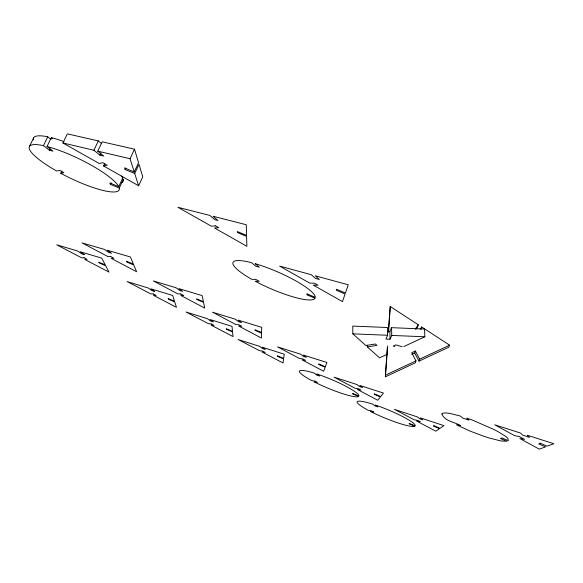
<?xml version="1.0" encoding="UTF-8"?>
<svg xmlns="http://www.w3.org/2000/svg" width="583" height="583" viewBox="0 0 583 583"><rect width="100%" height="100%" fill="white"/><g stroke="black" fill="none" stroke-linecap="round" stroke-linejoin="round"><path stroke-width="0.87" d="M415.38 351.017L414.746 353.028L419.002 361.117L419.665 359.157L415.38 351.017L411.715 352.759L415.978 360.877L415.344 362.83L385.363 376.822L387.236 347.913M388.249 332.237L390.246 306.49L418.259 324.746L417.61 326.903L416.109 329.125M385.363 376.822L387.695 345.872M388.599 331.924L390.246 306.49M421.021 329.125L421.691 326.976L449.624 345.18L448.779 347.22L419.002 361.117M367.312 345.202L367.341 346.892L376.91 345.398L375.423 343.999L365.803 345.508L352.846 333.848L352.759 326.086L387.404 327.508L387.586 335.261L385.924 339.044L390.049 339.226L391.74 335.429L391.55 327.675L424.555 329.031L424.832 336.777L403.8 346.557M390.049 339.226L389.859 331.523L391.55 327.675M104.714 163.495L103.555 165.958L138.616 185.78L134.724 173.508L125.134 169.529L124.594 167.948L134.236 171.949L138.535 162.715L134.505 149.19L102.2 141.815L97.769 151.157L103.767 156.069L99.912 155.165L93.899 150.246L62.942 142.988L67.337 133.85L98.323 140.926L101.639 143.688M134.724 173.508L139.016 164.311L142.755 176.86L138.616 185.78M134.236 171.949L130.045 158.722L134.505 149.19M125.134 169.529L125.855 167.991M122.19 178.981L123.297 179.44L119.267 188.069L110.398 184.374L109.837 182.96L118.735 186.662L122.787 178.004A49.774 10.946 25.9 0 0 121.563 176.008M110.398 184.374L111.134 182.807M99.912 155.165L101.005 152.848M93.899 150.246L98.323 140.926M119.267 188.069A49.847 10.603 25.8 0 1 60.785 173.311L61.871 171.045M51.078 139.461L47.733 136.816L43.463 145.648L49.431 150.29L50.196 148.694M49.431 150.29L52.98 151.143L47.026 146.501L51.304 137.639A49.774 10.946 25.9 0 1 63.962 141.64M29.449 146.45L33.654 137.807M415.234 329.213L418.259 324.746M420.183 329.206L421.691 326.976M411.831 354.413L414.746 353.028M385.815 374.956L415.978 360.877M419.665 359.157L449.624 345.18M387.535 354.114L379.511 357.845L367.341 346.892M60.785 173.311L63.838 172.663L59.721 170.389L56.697 171.052A49.847 10.603 25.8 0 1 43.463 145.648M103.555 165.958L107.221 165.193L102.827 162.708L99.19 163.488L62.942 142.988M352.846 333.848L387.586 335.261M391.74 335.429L424.832 336.777M387.396 331.414L389.859 331.523M97.769 151.157L130.045 158.722M402.197 346.703L395.842 344.888L393.204 346.105L394.8 346.557M122.233 177.771L122.787 178.004M51.304 137.639L51.676 137.938M52.047 138.229L52.419 138.528M47.026 146.501A49.847 10.603 25.8 0 1 118.735 186.662M123.297 179.44A49.774 10.946 25.9 0 1 122.066 182.559M33.435 139.978A49.774 10.946 25.9 0 1 47.733 136.816M261.519 333.119L261.388 338.031L238.622 325.999L241.799 326.269L238.964 324.775L235.802 324.505L212.518 312.197L235.35 319.236L238.768 321.772L241.595 322.647L238.192 320.103L261.68 327.34L261.541 332.507L254.946 329.738L254.953 330.357L261.519 333.119M441.899 414.047C444.785 421.312 454.784 422.092 460.606 425.583L456.416 424.81L470.233 431.15L483.992 436.303A39.236 6.092 21.7 0 0 489.501 438.073L500.68 440.923L506.977 441.287L500.476 438.554L501.817 437.913L508.354 440.661C508.777 436.776 502.524 434.998 499.981 432.797A39.046 6.034 21.8 0 0 493.786 429.431L472.332 420.066L466.735 418.098L469.038 420.154L462.683 418.113L460.359 416.051L449.617 413.354L445.244 412.895L442.657 413.274A39.345 6.085 21.7 0 0 441.899 414.047M277.552 355.863L277.493 356.373L283.593 358.946L283.017 362.969L262.095 352.045L265.148 352.409L262.547 351.053L259.501 350.689L238.134 339.525L259.588 346.36L262.649 348.59L265.301 349.436L262.255 347.206L284.271 354.216L283.666 358.436L277.552 355.863M307.073 293.898L306.898 294.816L315.09 298.241A44.767 9.073 23.5 0 1 255.274 281.254L259.253 281.312L255.777 279.388L251.812 279.344A44.767 9.073 23.5 0 1 251.513 262.678L255.726 266.22L259.377 267.225L255.172 263.684A44.767 9.073 23.5 0 1 315.294 297.337L307.073 293.898M336.595 289.306L336.296 290.29L345.107 293.963L342.476 301.615L313.297 285.123L318.019 285.218L314.368 283.156L309.668 283.076L279.592 266.074L311.337 274.731L315.425 278.412L319.367 279.49L315.301 275.81L348.255 284.796L345.442 292.994L336.595 289.306M318.916 364.018L318.748 364.528L325.139 367.217L323.645 371.247L302.169 359.9L305.55 360.33L302.883 358.917L299.509 358.494L277.552 346.892L300.485 354.136L303.495 356.439L306.337 357.335L303.335 355.04L326.903 362.48L325.329 366.714L318.916 364.018M352.919 393.518L352.671 393.919L358.574 396.411A32.196 4.671 22.8 0 1 314.244 381.887L317.378 382.368L314.929 381.093L311.803 380.612A32.196 4.671 22.8 0 1 314.171 373.098L316.912 375.16L319.601 376.028L316.868 373.965A32.196 4.671 22.8 0 1 358.829 396.01L352.919 393.518M374.461 393.904L374.148 394.319L380.386 396.95L377.769 400.251L357.394 389.488L360.943 390.034L358.407 388.701L354.865 388.154L334.044 377.157L357.015 384.554L359.696 386.66L362.539 387.571L359.871 385.472L383.454 393.073L380.714 396.535L374.461 393.904M409.412 423.469L409.04 423.79L414.79 426.217A31.431 4.402 22.5 0 1 370.424 411.43L373.718 412.028L371.393 410.818L368.113 410.228A31.431 4.402 22.5 0 1 372.763 404.165L375.19 406.038L377.879 406.927L375.467 405.054A31.431 4.402 22.5 0 1 415.176 425.903L409.412 423.469M433.934 425.75L433.482 426.086L439.546 428.636L435.807 431.201L416.561 421.035L420.277 421.72L417.887 420.452L414.178 419.782L394.523 409.404L417.508 416.954L419.847 418.856L422.69 419.789L420.358 417.887L443.94 425.634L440.019 428.316L433.934 425.75M540.193 443.204L538.765 443.933L545.601 446.884L539.268 449.15L519.832 438.525L524.569 439.378L519.409 436.558L514.694 435.712L494.756 424.81L520.371 433.001L522.725 435.151L529.546 437.359L527.221 435.217L553.85 443.729L547.08 446.177L540.193 443.204M215.579 225.876L211.316 226.182L177.917 207.286L209.88 215.448L214.843 219.704L217.984 220.512L213.035 216.249L246.274 224.739L246.573 235.386L237.325 231.538L237.383 232.551L246.594 236.385L246.871 246.303L214.5 227.989L218.778 227.691L215.579 225.876M110.726 256.578L108.044 256.651L82.006 242.885L104.466 249.422L108.737 252.454L111.521 253.27L107.265 250.231L130.403 256.957L133.412 264.121L126.475 261.206L126.854 262.073L133.769 264.974L136.619 271.758L111.2 258.32L113.889 258.254L110.726 256.578M84.039 257.744L81.642 257.817L56.733 244.802L77.648 251.003L81.817 253.867L84.404 254.633L80.25 251.769L101.77 258.145L105.261 264.893L98.709 262.139L99.146 262.955L105.683 265.695L109.006 272.108L84.659 259.391L87.071 259.333L84.039 257.744M180.774 294L177.83 293.883L153.329 280.933L176 287.747L179.79 290.509L182.596 291.354L178.821 288.6L202.155 295.61L203.401 301.651L196.653 298.817L196.828 299.545L203.547 302.373L204.728 308.101L180.796 295.45L183.754 295.574L180.774 294M153.314 293.956L150.654 293.847L127.152 281.574L148.315 288.038L152.032 290.647L154.655 291.449L150.946 288.84L172.699 295.486L174.528 301.214L168.137 298.525L168.378 299.217L174.747 301.899L176.481 307.343L153.497 295.341L156.178 295.45L153.314 293.956M211.308 323.959L208.437 323.711L186.043 312.014L207.41 318.682L210.776 321.102L213.422 321.925L210.062 319.513L232.012 326.371L232.515 331.297L226.262 328.666L226.342 329.264L232.573 331.887L233.054 336.58L211.148 325.132L214.034 325.38L211.308 323.959"/></g></svg>
